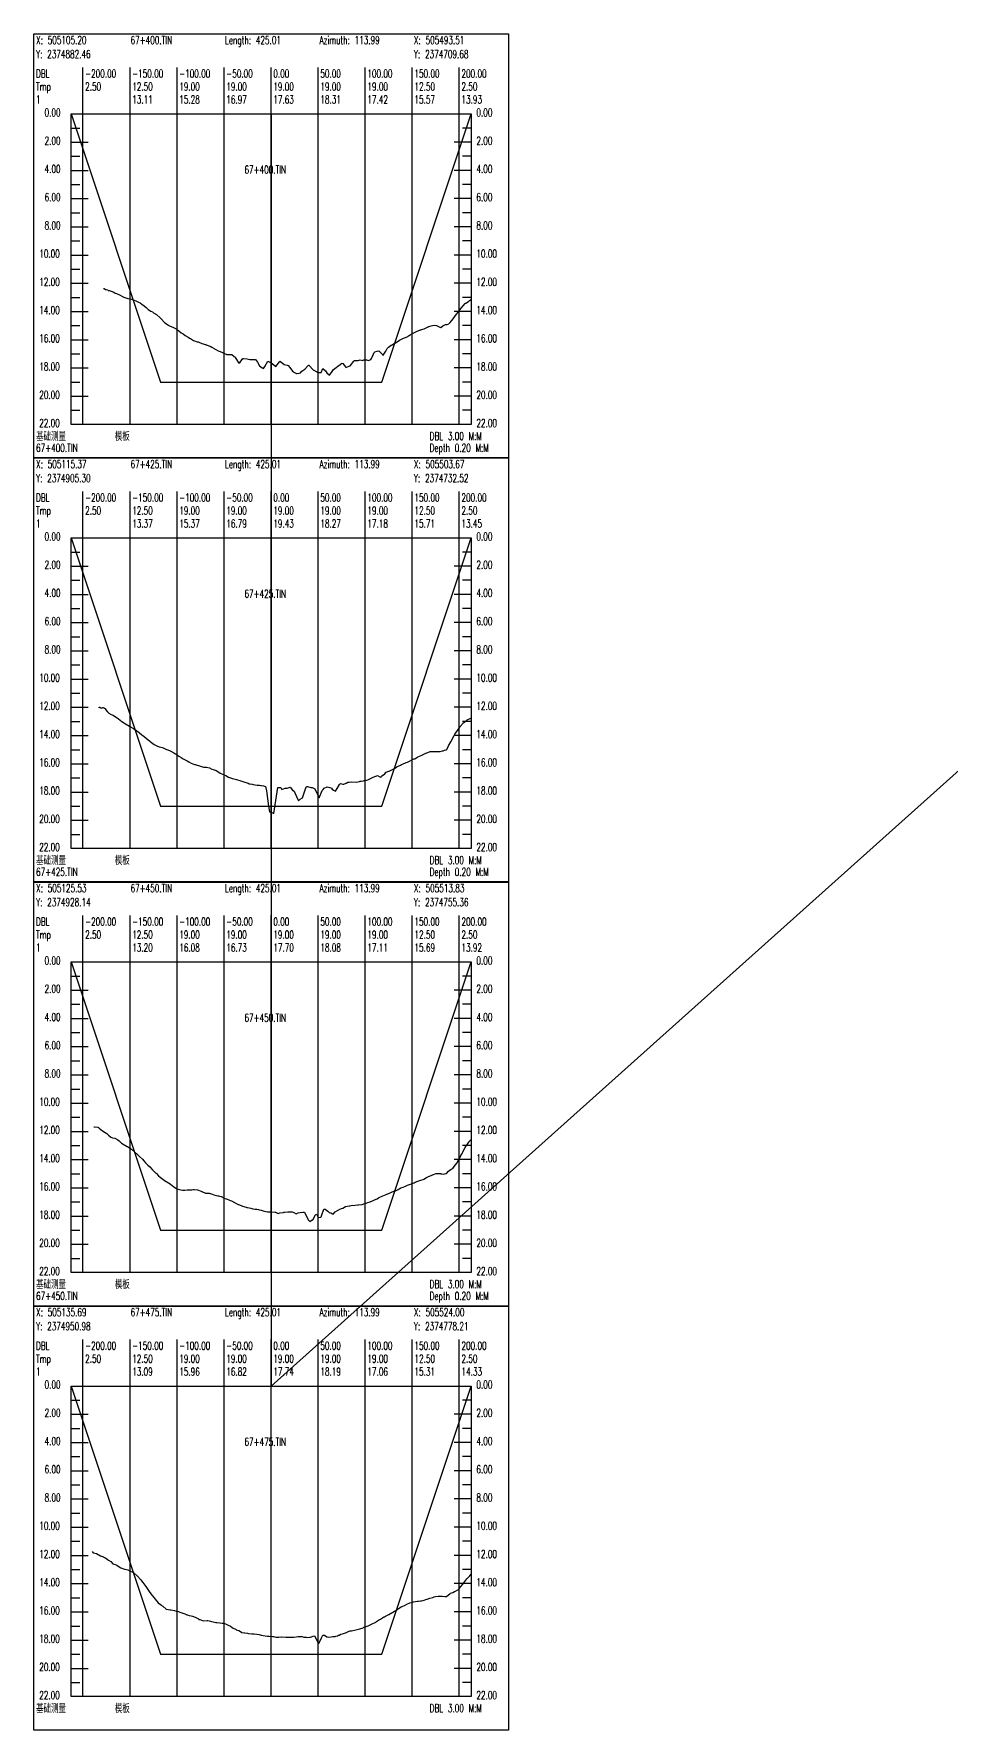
# Model space of a CAD drawing. Extents: x 1 to 1301, y -601 to 0.
# Drawn here: x 1 to 326, y -601 to 0 of the extents above; entities that cross this region are included whole.
import ezdxf

# ---------------------------------------------------------------- set-up
doc = ezdxf.new("R2010")
doc.units = 0
doc.header["$MEASUREMENT"] = 0
doc.layers.add('LABELS', color=7, linetype='Continuous')
doc.layers.add('XSECTION', color=7, linetype='Continuous')
doc.styles.get("Standard").update_dxf_attribs({"font": 'txt.shx'})

msp = doc.modelspace()

# ---------------------------------------------------------------- linework, layer by layer
at = {"color": 3, "linetype": 'Continuous'}
msp.add_lwpolyline([(85.06, -28.32), (85.06, -178.51), (85.06, -328.69), (85.06, -478.88), (504.87, -103.13), (504.87, -253.31), (504.87, -403.5), (885.49, -152.38), (885.49, -302.56), (1215.88, -101.08), (1215.88, -249.56), (1215.88, -398.03)], dxfattribs=at)
at = {"layer": 'XSECTION', "color": 0, "linetype": 'Continuous'}
for points in [[(1, -0.01), (169.12, -0.01), (169.12, -150.19), (1, -150.19), (1, -0.01)], [(18.39, -138.32), (18.39, -11.87)], [(35.06, -138.32), (35.06, -11.87)], [(51.73, -138.32), (51.73, -11.87)], [(68.39, -138.32), (68.39, -11.87)], [(85.06, -138.32), (85.06, -11.87)], [(85.06, -138.32), (85.06, -11.87)], [(101.73, -138.32), (101.73, -11.87)], [(118.39, -138.32), (118.39, -11.87)], [(135.06, -138.32), (135.06, -11.87)], [(151.73, -138.32), (151.73, -11.87)], [(14.22, -28.32), (155.89, -28.32), (155.89, -138.32), (14.22, -138.32), (14.22, -28.32)], [(14.22, -28.32), (45.89, -123.33)], [(14.22, -28.32), (45.89, -123.33)], [(124.23, -123.33), (155.89, -28.32)], [(124.23, -123.33), (155.89, -28.32)], [(14.22, -33.33), (17.23, -33.33)], [(155.89, -33.33), (152.89, -33.33)], [(14.22, -38.33), (20.23, -38.33)], [(14.22, -38.33), (17.23, -38.33)], [(155.89, -38.33), (149.89, -38.33)], [(155.89, -38.33), (152.89, -38.33)], [(14.22, -43.33), (17.23, -43.33)], [(155.89, -43.33), (152.89, -43.33)], [(14.22, -48.33), (20.23, -48.33)], [(14.22, -48.33), (17.23, -48.33)], [(14.22, -53.33), (17.23, -53.33)], [(155.89, -48.33), (149.89, -48.33)], [(155.89, -48.33), (152.89, -48.33)], [(155.89, -53.33), (152.89, -53.33)], [(14.22, -58.33), (20.23, -58.33)], [(14.22, -58.33), (17.23, -58.33)], [(155.89, -58.33), (149.89, -58.33)], [(155.89, -58.33), (152.89, -58.33)], [(14.22, -63.33), (17.23, -63.33)], [(155.89, -63.33), (152.89, -63.33)], [(14.22, -68.33), (20.23, -68.33)], [(14.22, -68.33), (17.23, -68.33)], [(155.89, -68.33), (149.89, -68.33)], [(155.89, -68.33), (152.89, -68.33)], [(14.22, -73.33), (17.23, -73.33)], [(155.89, -73.33), (152.89, -73.33)], [(14.22, -78.33), (20.23, -78.33)], [(14.22, -78.33), (17.23, -78.33)], [(14.22, -83.33), (17.23, -83.33)], [(155.89, -78.33), (149.89, -78.33)], [(155.89, -78.33), (152.89, -78.33)], [(155.89, -83.33), (152.89, -83.33)], [(14.22, -88.33), (20.23, -88.33)], [(14.22, -88.33), (17.23, -88.33)], [(155.89, -88.33), (149.89, -88.33)], [(155.89, -88.33), (152.89, -88.33)], [(14.22, -93.33), (17.23, -93.33)], [(155.89, -93.33), (152.89, -93.33)], [(14.22, -98.33), (20.23, -98.33)], [(14.22, -98.33), (17.23, -98.33)], [(155.89, -98.33), (149.89, -98.33)], [(155.89, -98.33), (152.89, -98.33)], [(14.22, -103.33), (17.23, -103.33)], [(155.89, -103.33), (152.89, -103.33)], [(14.22, -108.33), (20.23, -108.33)], [(14.22, -108.33), (17.23, -108.33)], [(14.22, -113.33), (17.23, -113.33)], [(155.89, -108.33), (149.89, -108.33)], [(155.89, -108.33), (152.89, -108.33)], [(155.89, -113.33), (152.89, -113.33)], [(14.22, -118.33), (20.23, -118.33)], [(14.22, -118.33), (17.23, -118.33)], [(155.89, -118.33), (149.89, -118.33)], [(155.89, -118.33), (152.89, -118.33)], [(14.22, -123.33), (17.23, -123.33)], [(45.89, -123.33), (85.06, -123.33)], [(45.89, -123.33), (45.89, -123.33)], [(45.89, -123.33), (85.06, -123.33)], [(85.06, -123.33), (124.23, -123.33)], [(85.06, -123.33), (124.23, -123.33)], [(124.23, -123.33), (124.23, -123.33)], [(155.89, -123.33), (152.89, -123.33)], [(14.22, -128.32), (20.23, -128.32)], [(14.22, -128.32), (17.23, -128.32)], [(155.89, -128.32), (149.89, -128.32)], [(155.89, -128.32), (152.89, -128.32)], [(14.22, -133.32), (17.23, -133.32)], [(155.89, -133.32), (152.89, -133.32)], [(1, -150.19), (169.12, -150.19), (169.12, -300.37), (1, -300.37), (1, -150.19)], [(18.39, -288.51), (18.39, -162.06)], [(35.06, -288.51), (35.06, -162.06)], [(51.73, -288.51), (51.73, -162.06)], [(68.39, -288.51), (68.39, -162.06)], [(85.06, -288.51), (85.06, -162.06)], [(85.06, -288.51), (85.06, -162.06)], [(101.73, -288.51), (101.73, -162.06)], [(118.39, -288.51), (118.39, -162.06)], [(135.06, -288.51), (135.06, -162.06)], [(151.73, -288.51), (151.73, -162.06)], [(14.22, -178.51), (155.89, -178.51), (155.89, -288.51), (14.22, -288.51), (14.22, -178.51)], [(14.22, -178.51), (45.89, -273.51)], [(14.22, -178.51), (45.89, -273.51)], [(124.23, -273.51), (155.89, -178.51)], [(124.23, -273.51), (155.89, -178.51)], [(14.22, -183.51), (17.23, -183.51)], [(155.89, -183.51), (152.89, -183.51)], [(14.22, -188.51), (20.23, -188.51)], [(14.22, -188.51), (17.23, -188.51)], [(155.89, -188.51), (149.89, -188.51)], [(155.89, -188.51), (152.89, -188.51)], [(14.22, -193.51), (17.23, -193.51)], [(155.89, -193.51), (152.89, -193.51)], [(14.22, -198.51), (20.23, -198.51)], [(14.22, -198.51), (17.23, -198.51)], [(14.22, -203.51), (17.23, -203.51)], [(155.89, -198.51), (149.89, -198.51)], [(155.89, -198.51), (152.89, -198.51)], [(155.89, -203.51), (152.89, -203.51)], [(14.22, -208.51), (20.23, -208.51)], [(14.22, -208.51), (17.23, -208.51)], [(155.89, -208.51), (149.89, -208.51)], [(155.89, -208.51), (152.89, -208.51)], [(14.22, -213.51), (17.23, -213.51)], [(155.89, -213.51), (152.89, -213.51)], [(14.22, -218.51), (20.23, -218.51)], [(14.22, -218.51), (17.23, -218.51)], [(155.89, -218.51), (149.89, -218.51)], [(155.89, -218.51), (152.89, -218.51)], [(14.22, -223.51), (17.23, -223.51)], [(155.89, -223.51), (152.89, -223.51)], [(14.22, -228.51), (20.23, -228.51)], [(14.22, -228.51), (17.23, -228.51)], [(14.22, -233.51), (17.23, -233.51)], [(155.89, -228.51), (149.89, -228.51)], [(155.89, -228.51), (152.89, -228.51)], [(155.89, -233.51), (152.89, -233.51)], [(14.22, -238.51), (20.23, -238.51)], [(14.22, -238.51), (17.23, -238.51)], [(155.89, -238.51), (149.89, -238.51)], [(155.89, -238.51), (152.89, -238.51)], [(14.22, -243.51), (17.23, -243.51)], [(155.89, -243.51), (152.89, -243.51)], [(14.22, -248.51), (20.23, -248.51)], [(14.22, -248.51), (17.23, -248.51)], [(155.89, -248.51), (149.89, -248.51)], [(155.89, -248.51), (152.89, -248.51)], [(14.22, -253.51), (17.23, -253.51)], [(155.89, -253.51), (152.89, -253.51)], [(14.22, -258.51), (20.23, -258.51)], [(14.22, -258.51), (17.23, -258.51)], [(14.22, -263.51), (17.23, -263.51)], [(155.89, -258.51), (149.89, -258.51)], [(155.89, -258.51), (152.89, -258.51)], [(155.89, -263.51), (152.89, -263.51)], [(14.22, -268.51), (20.23, -268.51)], [(14.22, -268.51), (17.23, -268.51)], [(155.89, -268.51), (149.89, -268.51)], [(155.89, -268.51), (152.89, -268.51)], [(14.22, -273.51), (17.23, -273.51)], [(45.89, -273.51), (85.06, -273.51)], [(45.89, -273.51), (45.89, -273.51)], [(45.89, -273.51), (85.06, -273.51)], [(85.06, -273.51), (124.23, -273.51)], [(85.06, -273.51), (124.23, -273.51)], [(124.23, -273.51), (124.23, -273.51)], [(155.89, -273.51), (152.89, -273.51)], [(14.22, -278.51), (20.23, -278.51)], [(14.22, -278.51), (17.23, -278.51)], [(155.89, -278.51), (149.89, -278.51)], [(155.89, -278.51), (152.89, -278.51)], [(14.22, -283.51), (17.23, -283.51)], [(155.89, -283.51), (152.89, -283.51)], [(1, -300.38), (169.12, -300.38), (169.12, -450.56), (1, -450.56), (1, -300.38)], [(18.39, -438.69), (18.39, -312.24)], [(35.06, -438.69), (35.06, -312.24)], [(51.73, -438.69), (51.73, -312.24)], [(68.39, -438.69), (68.39, -312.24)], [(85.06, -438.69), (85.06, -312.24)], [(85.06, -438.69), (85.06, -312.24)], [(101.73, -438.69), (101.73, -312.24)], [(118.39, -438.69), (118.39, -312.24)], [(135.06, -438.69), (135.06, -312.24)], [(151.73, -438.69), (151.73, -312.24)], [(14.22, -328.69), (155.89, -328.69), (155.89, -438.69), (14.22, -438.69), (14.22, -328.69)], [(14.22, -328.69), (45.89, -423.69)], [(14.22, -328.69), (45.89, -423.69)], [(124.23, -423.69), (155.89, -328.69)], [(124.23, -423.69), (155.89, -328.69)], [(14.22, -333.69), (17.23, -333.69)], [(155.89, -333.69), (152.89, -333.69)], [(14.22, -338.69), (20.23, -338.69)], [(14.22, -338.69), (17.23, -338.69)], [(155.89, -338.69), (149.89, -338.69)], [(155.89, -338.69), (152.89, -338.69)], [(14.22, -343.69), (17.23, -343.69)], [(155.89, -343.69), (152.89, -343.69)], [(14.22, -348.69), (20.23, -348.69)], [(14.22, -348.69), (17.23, -348.69)], [(14.22, -353.69), (17.23, -353.69)], [(155.89, -348.69), (149.89, -348.69)], [(155.89, -348.69), (152.89, -348.69)], [(155.89, -353.69), (152.89, -353.69)], [(14.22, -358.69), (20.23, -358.69)], [(14.22, -358.69), (17.23, -358.69)], [(155.89, -358.69), (149.89, -358.69)], [(155.89, -358.69), (152.89, -358.69)], [(14.22, -363.69), (17.23, -363.69)], [(155.89, -363.69), (152.89, -363.69)], [(14.22, -368.69), (20.23, -368.69)], [(14.22, -368.69), (17.23, -368.69)], [(155.89, -368.69), (149.89, -368.69)], [(155.89, -368.69), (152.89, -368.69)], [(14.22, -373.69), (17.23, -373.69)], [(155.89, -373.69), (152.89, -373.69)], [(14.22, -378.69), (20.23, -378.69)], [(14.22, -378.69), (17.23, -378.69)], [(14.22, -383.69), (17.23, -383.69)], [(155.89, -378.69), (149.89, -378.69)], [(155.89, -378.69), (152.89, -378.69)], [(155.89, -383.69), (152.89, -383.69)], [(14.22, -388.69), (20.23, -388.69)], [(14.22, -388.69), (17.23, -388.69)], [(155.89, -388.69), (149.89, -388.69)], [(155.89, -388.69), (152.89, -388.69)], [(14.22, -393.69), (17.23, -393.69)], [(155.89, -393.69), (152.89, -393.69)], [(14.22, -398.69), (20.23, -398.69)], [(14.22, -398.69), (17.23, -398.69)], [(155.89, -398.69), (149.89, -398.69)], [(155.89, -398.69), (152.89, -398.69)], [(14.22, -403.69), (17.23, -403.69)], [(155.89, -403.69), (152.89, -403.69)], [(14.22, -408.69), (20.23, -408.69)], [(14.22, -408.69), (17.23, -408.69)], [(14.22, -413.69), (17.23, -413.69)], [(155.89, -408.69), (149.89, -408.69)], [(155.89, -408.69), (152.89, -408.69)], [(155.89, -413.69), (152.89, -413.69)], [(14.22, -418.69), (20.23, -418.69)], [(14.22, -418.69), (17.23, -418.69)], [(155.89, -418.69), (149.89, -418.69)], [(155.89, -418.69), (152.89, -418.69)], [(14.22, -423.69), (17.23, -423.69)], [(45.89, -423.69), (85.06, -423.69)], [(45.89, -423.69), (45.89, -423.69)], [(45.89, -423.69), (85.06, -423.69)], [(85.06, -423.69), (124.23, -423.69)], [(85.06, -423.69), (124.23, -423.69)], [(124.23, -423.69), (124.23, -423.69)], [(155.89, -423.69), (152.89, -423.69)], [(14.22, -428.69), (20.23, -428.69)], [(14.22, -428.69), (17.23, -428.69)], [(155.89, -428.69), (149.89, -428.69)], [(155.89, -428.69), (152.89, -428.69)], [(14.22, -433.69), (17.23, -433.69)], [(155.89, -433.69), (152.89, -433.69)], [(1, -450.56), (169.12, -450.56), (169.12, -600.74), (1, -600.74), (1, -450.56)], [(18.39, -588.88), (18.39, -462.42)], [(35.06, -588.88), (35.06, -462.42)], [(51.73, -588.88), (51.73, -462.42)], [(68.39, -588.88), (68.39, -462.42)], [(85.06, -588.88), (85.06, -462.42)], [(85.06, -588.88), (85.06, -462.42)], [(101.73, -588.88), (101.73, -462.42)], [(118.39, -588.88), (118.39, -462.42)], [(135.06, -588.88), (135.06, -462.42)], [(151.73, -588.88), (151.73, -462.42)], [(14.22, -478.88), (155.89, -478.88), (155.89, -588.88), (14.22, -588.88), (14.22, -478.88)], [(14.22, -478.88), (45.89, -573.88)], [(14.22, -478.88), (45.89, -573.88)], [(124.23, -573.88), (155.89, -478.88)], [(124.23, -573.88), (155.89, -478.88)], [(14.22, -483.88), (17.23, -483.88)], [(155.89, -483.88), (152.89, -483.88)], [(14.22, -488.88), (20.23, -488.88)], [(14.22, -488.88), (17.23, -488.88)], [(155.89, -488.88), (149.89, -488.88)], [(155.89, -488.88), (152.89, -488.88)], [(14.22, -493.88), (17.23, -493.88)], [(155.89, -493.88), (152.89, -493.88)], [(14.22, -498.88), (20.23, -498.88)], [(14.22, -498.88), (17.23, -498.88)], [(14.22, -503.88), (17.23, -503.88)], [(155.89, -498.88), (149.89, -498.88)], [(155.89, -498.88), (152.89, -498.88)], [(155.89, -503.88), (152.89, -503.88)], [(14.22, -508.88), (20.23, -508.88)], [(14.22, -508.88), (17.23, -508.88)], [(155.89, -508.88), (149.89, -508.88)], [(155.89, -508.88), (152.89, -508.88)], [(14.22, -513.88), (17.23, -513.88)], [(155.89, -513.88), (152.89, -513.88)], [(14.22, -518.88), (20.23, -518.88)], [(14.22, -518.88), (17.23, -518.88)], [(155.89, -518.88), (149.89, -518.88)], [(155.89, -518.88), (152.89, -518.88)], [(14.22, -523.88), (17.23, -523.88)], [(155.89, -523.88), (152.89, -523.88)], [(14.22, -528.88), (20.23, -528.88)], [(14.22, -528.88), (17.23, -528.88)], [(14.22, -533.88), (17.23, -533.88)], [(155.89, -528.88), (149.89, -528.88)], [(155.89, -528.88), (152.89, -528.88)], [(155.89, -533.88), (152.89, -533.88)], [(14.22, -538.88), (20.23, -538.88)], [(14.22, -538.88), (17.23, -538.88)], [(155.89, -538.88), (149.89, -538.88)], [(155.89, -538.88), (152.89, -538.88)], [(14.22, -543.88), (17.23, -543.88)], [(155.89, -543.88), (152.89, -543.88)], [(14.22, -548.88), (20.23, -548.88)], [(14.22, -548.88), (17.23, -548.88)], [(155.89, -548.88), (149.89, -548.88)], [(155.89, -548.88), (152.89, -548.88)], [(14.22, -553.88), (17.23, -553.88)], [(155.89, -553.88), (152.89, -553.88)], [(14.22, -558.88), (20.23, -558.88)], [(14.22, -558.88), (17.23, -558.88)], [(14.22, -563.88), (17.23, -563.88)], [(155.89, -558.88), (149.89, -558.88)], [(155.89, -558.88), (152.89, -558.88)], [(155.89, -563.88), (152.89, -563.88)], [(14.22, -568.88), (20.23, -568.88)], [(14.22, -568.88), (17.23, -568.88)], [(155.89, -568.88), (149.89, -568.88)], [(155.89, -568.88), (152.89, -568.88)], [(14.22, -573.88), (17.23, -573.88)], [(45.89, -573.88), (85.06, -573.88)], [(45.89, -573.88), (45.89, -573.88)], [(45.89, -573.88), (85.06, -573.88)], [(85.06, -573.88), (124.23, -573.88)], [(85.06, -573.88), (124.23, -573.88)], [(124.23, -573.88), (124.23, -573.88)], [(155.89, -573.88), (152.89, -573.88)], [(14.22, -578.88), (20.23, -578.88)], [(14.22, -578.88), (17.23, -578.88)], [(155.89, -578.88), (149.89, -578.88)], [(155.89, -578.88), (152.89, -578.88)], [(14.22, -583.88), (17.23, -583.88)], [(155.89, -583.88), (152.89, -583.88)]]:
    msp.add_lwpolyline(points, dxfattribs=at)
at = {"layer": 'XSECTION', "color": 5, "linetype": 'Continuous'}
for points in [[(25.66, -90.22), (25.75, -90.12), (25.85, -90.12), (26.37, -90.52), (26.43, -90.57), (26.51, -90.57), (26.59, -90.52), (27.14, -90.63), (27.16, -90.63), (27.2, -90.63), (27.36, -90.83), (27.67, -90.83), (28.38, -91.08), (29.36, -91.53), (29.84, -91.77), (30.22, -91.93), (31.3, -92.47), (32.64, -93.18), (32.76, -93.22), (32.85, -93.27), (34.22, -93.72), (35.48, -93.92), (35.68, -93.98), (35.92, -94.07), (37.14, -94.52), (38.11, -95.03), (38.59, -95.23), (39.2, -95.68), (40.05, -96.33), (40.74, -96.93), (41.51, -97.58), (42.48, -98.18), (42.97, -98.47), (43.37, -98.78), (44.43, -99.38), (45.76, -100.57), (45.89, -100.72), (46, -100.83), (47.35, -102.38), (48.63, -103.18), (48.81, -103.33), (49.04, -103.43), (49.89, -103.78), (50.27, -103.87), (50.9, -104.23), (51.73, -104.72), (52.32, -105.12), (53.19, -105.83), (53.89, -106.28), (54.65, -106.77), (55.6, -107.38), (56.11, -107.73), (56.52, -107.93), (57.57, -108.57), (58.88, -109.02), (59.03, -109.07), (59.14, -109.12), (60.49, -109.68), (61.77, -110.03), (61.94, -110.08), (62.16, -110.18), (63.02, -110.48), (63.4, -110.58), (64.03, -110.98), (64.86, -111.43), (65.04, -111.52), (65.44, -111.73), (66.32, -112.23), (67.03, -112.53), (67.78, -112.87), (68.72, -113.33), (69.08, -113.48), (69.24, -113.53), (69.66, -113.53), (70.7, -113.57), (71.1, -113.57), (72, -114.23), (72.16, -114.37), (72.29, -114.58), (73.62, -116.57), (74.13, -116.28), (75.08, -114.92), (75.14, -114.92), (75.28, -114.92), (76.54, -115.08), (77.55, -115.27), (78, -115.37), (78.56, -115.37), (79.46, -115.37), (80.19, -116.22), (80.92, -117.53), (81.84, -118.27), (82.38, -118.53), (82.81, -117.77), (83.84, -115.93), (85.12, -116.52), (85.29, -116.73), (85.44, -116.73), (86.75, -117.77), (88.07, -116.12), (88.21, -115.93), (88.4, -116.07), (89.67, -117.13), (90.7, -117.28), (91.13, -117.42), (91.68, -118.17), (92.59, -119.42), (93.32, -119.87), (94.05, -120.32), (94.33, -120.27), (94.96, -120.13), (95.51, -120.03), (95.95, -119.47), (96.97, -118.78), (98.24, -117.37), (98.43, -117.28), (98.58, -117.42), (99.89, -118.93), (101.21, -119.73), (101.35, -119.73), (101.52, -119.87), (102.81, -119.92), (103.42, -118.48), (104.27, -119.37), (104.8, -120.08), (105.73, -120.83), (106.47, -119.92), (107.18, -118.88), (108.08, -118.17), (108.64, -117.63), (109.48, -117.08), (110.1, -116.57), (110.49, -116.78), (111.36, -117.87), (111.56, -118.12), (111.73, -118.03), (113.02, -117.58), (114.36, -115.88), (114.48, -115.67), (114.63, -115.67), (115.94, -115.62), (116.55, -115.48), (117.4, -115.62), (117.91, -115.48), (118.86, -115.43), (119.58, -115.72), (120.32, -115.32), (120.59, -114.92), (121.19, -113.67), (121.6, -112.87), (121.78, -112.58), (122.61, -112.42), (123.24, -112.28), (124.47, -113.57), (124.63, -113.83), (124.7, -113.78), (125.64, -112.32), (126.16, -111.43), (126.65, -110.93), (127.62, -110.27), (127.66, -110.27), (127.75, -110.22), (128.67, -109.68), (129.08, -109.42), (129.68, -109.07), (130.53, -108.53), (131.03, -108.22), (131.7, -107.93), (131.99, -107.78), (132.71, -107.47), (133.45, -107.13), (133.72, -106.93), (134.31, -106.57), (134.73, -106.37), (134.91, -106.28), (135.39, -106.02), (136.37, -105.57), (137.59, -104.97), (137.83, -104.88), (138.02, -104.77), (139.29, -104.43), (140.65, -103.78), (140.75, -103.72), (140.79, -103.72), (140.87, -103.67), (141.8, -103.38), (142.21, -103.27), (142.81, -103.18), (143.67, -103.27), (144.15, -103.52), (144.83, -103.83), (145.13, -104.03), (145.91, -103.43), (146.59, -103.02), (146.85, -102.98), (147.43, -102.93), (148.05, -102.67), (148.54, -102.18), (149.51, -100.93), (150.71, -99.32), (150.89, -99.07), (150.97, -98.98), (151.9, -97.78), (152.43, -97.13), (153.8, -95.48), (153.88, -95.37), (153.99, -95.32), (154.93, -94.77), (155.34, -94.43), (155.89, -94.03)], [(23.97, -238.71), (24.17, -238.51), (24.39, -238.46), (24.61, -238.66), (24.81, -238.76), (25.04, -238.66), (25.31, -238.61), (25.45, -238.66), (25.7, -238.61), (26.02, -238.76), (26.05, -238.81), (26.13, -238.91), (26.93, -239.96), (27.59, -240.61), (28.41, -241.11), (29.05, -241.26), (29.56, -241.61), (30.51, -242.21), (30.87, -242.46), (31.69, -243.16), (31.97, -243.36), (32.19, -243.51), (33.43, -244.31), (34.82, -245.21), (34.88, -245.26), (34.97, -245.31), (36.34, -246.01), (37.45, -246.86), (37.8, -247.11), (38.25, -247.46), (39.26, -248.21), (40.08, -248.86), (40.72, -249.41), (41.53, -250.06), (41.98, -250.41), (42.18, -250.56), (42.71, -250.96), (43.64, -251.66), (44.81, -252.26), (45.1, -252.36), (45.33, -252.46), (46.56, -252.76), (47.96, -253.41), (48.02, -253.41), (48.09, -253.46), (49.05, -253.81), (49.48, -254.06), (50.59, -254.66), (50.94, -254.91), (51.37, -255.11), (52.4, -255.76), (53.22, -256.31), (53.86, -256.76), (54.65, -257.16), (55.32, -257.51), (55.85, -257.81), (56.77, -258.26), (57.93, -258.71), (58.23, -258.81), (58.48, -258.86), (59.69, -259.21), (61.11, -259.66), (61.15, -259.66), (61.17, -259.66), (61.21, -259.66), (62.18, -259.76), (62.61, -259.81), (63.19, -259.96), (64.07, -260.36), (64.49, -260.51), (65.21, -260.76), (65.53, -260.91), (66.22, -261.21), (66.99, -261.81), (67.23, -261.96), (67.77, -262.16), (68.45, -262.46), (69, -262.71), (69.91, -263.21), (70.26, -263.36), (71.04, -263.56), (71.27, -263.66), (71.37, -263.66), (72.28, -263.91), (72.83, -264.11), (74.26, -264.56), (74.29, -264.56), (74.3, -264.56), (74.32, -264.56), (75.75, -265.01), (76.89, -265.41), (77.21, -265.56), (77.33, -265.56), (77.6, -265.61), (78.34, -265.76), (78.67, -265.86), (79.35, -265.96), (80.12, -266.06), (80.88, -266.11), (81.37, -266.16), (81.58, -266.16), (82.38, -266.36), (83.04, -266.61), (83.39, -268.06), (84.16, -273.51), (84.5, -275.51), (84.77, -275.56), (85.96, -276.06), (87.4, -266.96), (87.42, -266.86), (87.44, -266.86), (88.44, -266.91), (88.88, -267.56), (90.03, -267.16), (90.34, -267.16), (90.46, -267.16), (90.72, -267.11), (91.8, -266.81), (92.66, -267.86), (93.26, -268.26), (93.49, -268.81), (94, -270.11), (94.72, -271.61), (95.29, -271.01), (96.18, -270.61), (97.28, -267.41), (97.64, -266.51), (97.92, -266.61), (99.1, -266.91), (99.55, -266.96), (100.56, -267.36), (100.56, -267.36), (102.02, -270.51), (103.18, -267.96), (103.47, -267.61), (103.84, -267.16), (104.93, -266.71), (105.81, -266.96), (106.39, -267.16), (106.62, -267.46), (107.12, -267.81), (107.85, -268.26), (108.44, -267.26), (109.31, -265.86), (109.65, -265.51), (110.4, -265.71), (110.66, -265.76), (110.77, -265.76), (111.67, -265.41), (112.23, -265.06), (112.68, -265.01), (113.68, -264.91), (113.69, -264.91), (113.7, -264.91), (115.15, -264.96), (116.33, -264.76), (116.61, -264.71), (116.72, -264.71), (116.96, -264.66), (117.73, -264.56), (118.07, -264.46), (118.96, -264.26), (119.53, -264.11), (120.24, -263.76), (120.99, -263.31), (121.77, -262.96), (122.45, -262.76), (122.78, -262.66), (123.52, -263.11), (123.79, -263.26), (123.91, -263.31), (124.21, -262.91), (125.37, -262.01), (125.81, -261.51), (126.8, -261.11), (126.82, -261.11), (126.82, -261.11), (126.84, -261.11), (128.28, -260.36), (129.47, -259.66), (129.74, -259.51), (129.85, -259.46), (130.08, -259.31), (130.86, -258.96), (131.2, -258.81), (131.87, -258.56), (132.66, -258.21), (132.88, -258.11), (133.36, -257.91), (134.12, -257.56), (134.9, -257.11), (135.58, -256.81), (135.91, -256.71), (136.64, -256.26), (136.92, -256.16), (137.04, -256.06), (137.36, -255.91), (138.5, -255.41), (139.92, -254.76), (139.96, -254.76), (139.99, -254.76), (141.42, -254.16), (141.97, -254.11), (142.88, -254.16), (142.98, -254.16), (143.2, -254.16), (143.99, -254.11), (144.34, -254.16), (145, -254.11), (145.8, -253.96), (146.01, -253.91), (146.48, -253.71), (147.02, -253.51), (147.26, -253.41), (147.88, -252.11), (148.72, -250.71), (149.76, -248.71), (150.17, -247.96), (150.51, -247.51), (151.63, -245.86), (152.07, -245.31), (153.04, -244.11), (153.08, -244.06), (153.09, -244.06), (154.09, -243.36), (154.55, -242.96), (155.77, -242.31), (155.89, -242.21)], [(22.28, -387.14), (22.42, -387.05), (23.64, -387.25), (23.88, -387.3), (24.18, -387.55), (25.34, -388.55), (26.27, -389.09), (26.8, -389.49), (27.46, -390.09), (28.26, -390.74), (28.9, -390.94), (29.72, -391.09), (30.74, -391.74), (31.18, -392.1), (32.05, -392.84), (32.64, -393.24), (34.02, -394), (34.1, -394.04), (34.16, -394.09), (35.56, -395.05), (36.79, -396.09), (37.02, -396.25), (37.3, -396.5), (38.47, -397.55), (39.42, -398.55), (39.93, -399.09), (40.58, -399.8), (41.39, -400.65), (42.05, -401.3), (42.85, -402.19), (43.86, -403.1), (44.17, -403.44), (44.31, -403.55), (45.18, -404.4), (45.77, -404.89), (46.19, -405.29), (47.14, -406), (47.23, -406.05), (47.31, -406.09), (48.69, -406.94), (49.22, -407.3), (50.15, -408.04), (50.23, -408.1), (50.42, -408.24), (51.61, -409.04), (52.57, -409.3), (53.07, -409.44), (53.7, -409.49), (54.53, -409.49), (55.28, -409.44), (55.99, -409.39), (56.97, -409.39), (57.45, -409.34), (57.82, -409.34), (58.91, -409.39), (60.25, -409.89), (60.33, -409.94), (60.37, -409.94), (60.45, -410), (61.82, -410.55), (63.08, -410.64), (63.28, -410.69), (63.53, -410.74), (64.74, -411.14), (65.71, -411.4), (66.2, -411.49), (66.39, -411.54), (66.81, -411.7), (67.4, -411.8), (67.66, -411.89), (68.41, -412.34), (69.12, -412.6), (69.42, -412.69), (70.09, -412.95), (70.58, -413.19), (70.97, -413.35), (72.04, -413.9), (73.37, -414.55), (73.5, -414.6), (74.47, -415), (74.96, -415.15), (76.23, -415.59), (76.42, -415.64), (76.65, -415.69), (77.88, -415.95), (78.51, -416.09), (79.34, -416.19), (79.52, -416.19), (79.93, -416.3), (80.53, -416.35), (80.8, -416.44), (81.49, -416.59), (82.26, -416.8), (83.21, -417.1), (83.71, -417.2), (84.57, -417.15), (85.17, -417.2), (86.49, -417.29), (86.63, -417.29), (87.6, -417.74), (88.09, -417.6), (89.38, -417.39), (89.55, -417.34), (89.77, -417.34), (91.01, -417.2), (92.01, -417.2), (92.47, -417.2), (93.05, -417.44), (93.93, -417.95), (94.63, -417.6), (95.39, -417.39), (96.33, -417.34), (96.85, -417.34), (97.26, -418.14), (98.31, -420.1), (98.71, -420.59), (99.61, -420.05), (99.72, -420), (99.77, -420.05), (100.73, -418.3), (101.23, -418.05), (101.74, -419.15), (102.69, -419.09), (102.75, -418.94), (102.89, -418.59), (103.76, -416.25), (104.15, -416.19), (105.15, -416.94), (105.61, -417.39), (106.17, -417.55), (106.79, -417.9), (107.06, -418), (107.78, -417.24), (108.52, -416.7), (109.45, -416.25), (109.98, -415.99), (110.41, -415.85), (111.44, -415.34), (112.73, -415.1), (112.9, -415.05), (113.86, -414.89), (114.36, -414.94), (114.87, -414.89), (115.82, -414.7), (116.01, -414.7), (117.28, -414.55), (118.3, -414.25), (118.74, -414.15), (119.29, -413.94), (120.2, -413.64), (120.93, -413.3), (121.66, -413), (122.57, -412.55), (123.12, -412.24), (123.56, -412.05), (124.58, -411.49), (125.85, -411.04), (126.04, -410.99), (126.19, -410.95), (127.5, -410.4), (128.82, -409.79), (128.96, -409.74), (129.13, -409.7), (130.02, -409.25), (130.41, -409.09), (131.03, -408.75), (131.87, -408.44), (132.41, -408.24), (133.33, -407.79), (134.06, -407.55), (134.79, -407.3), (135.07, -407.14), (135.69, -406.94), (136.08, -406.74), (136.25, -406.74), (136.7, -406.5), (137.71, -406.09), (138.1, -405.94), (138.97, -405.69), (139.11, -405.65), (139.17, -405.65), (140.12, -405.09), (140.63, -404.8), (141.96, -404.2), (142.09, -404.15), (142.25, -404.09), (143.55, -403.64), (144.59, -403.64), (145.01, -403.64), (145.17, -403.69), (145.53, -403.69), (146.18, -403.8), (146.47, -403.75), (147.19, -403.64), (147.93, -402.79), (148.81, -402.14), (149.39, -401.79), (149.85, -401.14), (150.85, -399.94), (152.09, -397.64), (152.31, -397.19), (152.48, -396.9), (153.76, -394.4), (155.11, -392.55), (155.22, -392.39), (155.27, -392.34), (155.37, -392.19), (155.89, -391.54)], [(21.7, -537.48), (21.84, -537.88), (21.92, -537.88), (22.12, -537.93), (23.09, -538.18), (23.23, -538.23), (24.55, -539.03), (25.61, -539.43), (26.01, -539.63), (26.51, -539.83), (27.47, -540.53), (28.24, -541.08), (28.93, -541.88), (29.79, -542.13), (30.39, -542.38), (31.21, -542.88), (31.85, -543.28), (33.07, -543.73), (33.31, -543.78), (34.24, -543.98), (34.77, -544.18), (35.25, -544.43), (36.23, -544.98), (36.35, -545.08), (37.69, -546.23), (38.76, -547.43), (39.15, -547.88), (39.63, -548.53), (40.6, -549.88), (41.39, -550.98), (42.06, -551.98), (42.91, -553.03), (43.52, -553.78), (44.02, -554.38), (44.98, -555.63), (46.19, -556.53), (46.44, -556.73), (46.65, -556.83), (47.9, -557.88), (49.28, -558.13), (49.36, -558.13), (49.47, -558.13), (50.82, -558.38), (51.41, -558.63), (52.28, -558.78), (52.75, -558.98), (53.43, -559.23), (53.74, -559.28), (54.44, -559.53), (55.2, -559.88), (55.45, -559.98), (56.03, -560.13), (56.66, -560.33), (57.16, -560.43), (58.12, -560.73), (59.31, -561.38), (59.49, -561.53), (59.58, -561.58), (59.79, -561.63), (61.04, -562.03), (62.42, -561.93), (62.5, -561.93), (62.52, -561.93), (62.59, -561.98), (63.53, -562.18), (63.95, -562.28), (64.54, -562.43), (65.41, -562.63), (65.87, -562.68), (66.87, -562.73), (67.68, -562.88), (68.33, -562.93), (69.15, -563.28), (69.79, -563.58), (70.6, -563.93), (71.25, -564.38), (71.61, -564.68), (72.43, -565.03), (72.62, -565.13), (72.71, -565.18), (73.63, -565.53), (74.17, -565.88), (74.64, -566.13), (75.63, -566.33), (75.65, -566.33), (75.71, -566.33), (76.66, -566.43), (77.09, -566.53), (78.2, -566.63), (78.55, -566.63), (78.99, -566.68), (80.01, -566.78), (80.83, -566.93), (81.47, -567.08), (82.27, -567.23), (82.93, -567.33), (83.73, -567.43), (84.39, -567.53), (85.55, -567.58), (85.75, -567.58), (85.84, -567.58), (86.76, -567.78), (87.3, -567.78), (87.77, -567.78), (88.76, -567.73), (88.78, -567.73), (88.83, -567.73), (90.22, -567.78), (91.34, -567.83), (91.68, -567.83), (92.11, -567.83), (92.82, -567.83), (93.14, -567.78), (93.97, -567.68), (94.6, -567.58), (95.39, -567.63), (95.85, -567.63), (96.06, -567.63), (96.6, -567.78), (97.52, -567.88), (97.87, -567.93), (98.67, -567.83), (98.98, -567.83), (99.89, -567.43), (100.44, -567.38), (101.86, -570.08), (101.9, -570.18), (101.95, -570.08), (102.92, -568.03), (103.36, -567.18), (103.93, -567.08), (104.82, -567.73), (105.23, -567.78), (106.28, -567.68), (106.96, -567.58), (107.73, -567.58), (107.97, -567.53), (108.51, -567.33), (108.98, -567.18), (109.19, -567.08), (109.75, -566.83), (110.65, -566.48), (111.79, -566.13), (112.01, -566.03), (112.11, -565.98), (113.02, -565.63), (113.57, -565.58), (114.03, -565.48), (115.03, -565.28), (115.07, -565.28), (116.49, -564.93), (117.63, -564.48), (117.95, -564.33), (118.35, -564.18), (119.08, -563.93), (119.41, -563.78), (120.09, -563.48), (120.87, -563.13), (121.1, -562.98), (121.63, -562.73), (122.11, -562.48), (122.33, -562.33), (123.12, -561.78), (123.79, -561.43), (124.91, -560.78), (125.14, -560.63), (125.25, -560.58), (125.52, -560.43), (126.71, -559.78), (128.15, -558.93), (128.17, -558.93), (128.19, -558.93), (129.63, -558.13), (130.19, -557.73), (131.08, -557.13), (131.47, -556.93), (132.54, -556.53), (133.41, -556.08), (134, -555.83), (134.23, -555.73), (134.75, -555.53), (135.24, -555.38), (135.46, -555.28), (136.25, -555.23), (136.92, -555.13), (137.26, -555.13), (138.03, -554.98), (138.38, -554.93), (139.28, -554.73), (139.84, -554.53), (140.29, -554.43), (141.3, -554.08), (141.31, -554.08), (142.31, -553.73), (142.76, -553.58), (143.32, -553.38), (144.22, -553.28), (144.33, -553.28), (144.59, -553.28), (145.34, -553.28), (145.68, -553.33), (146.55, -553.38), (147.14, -553.43), (147.87, -552.88), (148.37, -552.48), (148.6, -552.28), (149.38, -552.03), (150.06, -551.68), (150.39, -551.53), (151.15, -551.08), (151.4, -550.93), (151.52, -550.78), (151.81, -550.43), (152.97, -549.03), (154.43, -547.23), (154.43, -547.23), (155.44, -546.08), (155.89, -545.53)]]:
    msp.add_lwpolyline(points, dxfattribs=at)

# ---------------------------------------------------------------- texts
at = {"layer": 'LABELS', "color": 0, "width": 0.666667}
for s, height, p in [('Y: 2374882.46', 2.8334, (1.77, -8.58)), ('X: 505105.20', 2.8334, (1.77, -3.61)), ('67+400.TIN', 2.833, (35.24, -3.61)), ('Length: 425.01', 2.8334, (68.71, -3.61)), ('Azimuth: 113.99', 2.8334, (102.18, -3.61)), ('Y: 2374709.68', 2.8334, (135.65, -8.58)), ('X: 505493.51', 2.8334, (135.65, -3.61)), ('Tmp', 2.833, (1.77, -20.06)), ('DBL', 2.833, (1.77, -15.47)), ('2.50', 2.833, (19.16, -20.06)), ('-200.00', 2.833, (19.16, -15.47)), ('-150.00', 2.833, (35.83, -15.47)), ('12.50', 2.833, (35.83, -20.06)), ('-100.00', 2.833, (52.49, -15.47)), ('19.00', 2.833, (52.49, -20.06)), ('-50.00', 2.833, (69.16, -15.47)), ('19.00', 2.833, (69.16, -20.06)), ('0.00', 2.833, (85.83, -15.47)), ('0.00', 2.833, (85.83, -15.47)), ('19.00', 2.833, (85.83, -20.06)), ('19.00', 2.833, (85.83, -20.06)), ('50.00', 2.833, (102.49, -15.47)), ('19.00', 2.833, (102.49, -20.06)), ('100.00', 2.833, (119.16, -15.47)), ('19.00', 2.833, (119.16, -20.06)), ('150.00', 2.833, (135.83, -15.47)), ('12.50', 2.833, (135.83, -20.06)), ('200.00', 2.833, (152.49, -15.47)), ('2.50', 2.833, (152.49, -20.06)), ('0.00', 2.833, (4.78, -29.25)), ('0.00', 2.833, (157.78, -29.25)), ('2.00', 2.833, (4.78, -39.25)), ('2.00', 2.833, (157.78, -39.25)), ('4.00', 2.833, (4.78, -49.25)), ('67+400.TIN', 2.833, (75.61, -49.49)), ('4.00', 2.833, (157.78, -49.25)), ('6.00', 2.833, (4.78, -59.25)), ('6.00', 2.833, (157.78, -59.25)), ('8.00', 2.833, (4.78, -69.25)), ('8.00', 2.833, (157.78, -69.25)), ('10.00', 2.833, (2.89, -79.25)), ('10.00', 2.833, (157.78, -79.25)), ('12.00', 2.833, (2.89, -89.25)), ('12.00', 2.833, (157.78, -89.25)), ('14.00', 2.833, (2.89, -99.25)), ('14.00', 2.833, (157.78, -99.25)), ('16.00', 2.833, (2.89, -109.25)), ('16.00', 2.833, (157.78, -109.25)), ('18.00', 2.833, (2.89, -119.25)), ('18.00', 2.833, (157.78, -119.25)), ('20.00', 2.833, (2.89, -129.25)), ('20.00', 2.833, (157.78, -129.25)), ('22.00', 2.833, (2.89, -139.25)), ('22.00', 2.833, (157.78, -139.25)), ('模板', 2.833, (29.66, -143.84)), ('DBL 3.00 M:M', 2.8334, (141.22, -143.84)), ('Depth 0.20 M:M', 2.8334, (141.22, -148.04)), ('Y: 2374905.30', 2.8334, (1.77, -158.77)), ('X: 505115.37', 2.8334, (1.77, -153.79)), ('67+425.TIN', 2.833, (35.24, -153.79)), ('Length: 425.01', 2.8334, (68.71, -153.79)), ('Azimuth: 113.99', 2.8334, (102.18, -153.79)), ('Y: 2374732.52', 2.8334, (135.65, -158.77)), ('X: 505503.67', 2.8334, (135.65, -153.79)), ('Tmp', 2.833, (1.77, -170.25)), ('DBL', 2.833, (1.77, -165.65)), ('2.50', 2.833, (19.16, -170.25)), ('-200.00', 2.833, (19.16, -165.65)), ('-150.00', 2.833, (35.83, -165.65)), ('12.50', 2.833, (35.83, -170.25)), ('-100.00', 2.833, (52.49, -165.65)), ('19.00', 2.833, (52.49, -170.25)), ('-50.00', 2.833, (69.16, -165.65)), ('19.00', 2.833, (69.16, -170.25)), ('0.00', 2.833, (85.83, -165.65)), ('0.00', 2.833, (85.83, -165.65)), ('19.00', 2.833, (85.83, -170.25)), ('19.00', 2.833, (85.83, -170.25)), ('50.00', 2.833, (102.49, -165.65)), ('19.00', 2.833, (102.49, -170.25)), ('100.00', 2.833, (119.16, -165.65)), ('19.00', 2.833, (119.16, -170.25)), ('150.00', 2.833, (135.83, -165.65)), ('12.50', 2.833, (135.83, -170.25)), ('200.00', 2.833, (152.49, -165.65)), ('2.50', 2.833, (152.49, -170.25)), ('0.00', 2.833, (4.78, -179.43)), ('0.00', 2.833, (157.78, -179.43)), ('2.00', 2.833, (4.78, -189.43)), ('2.00', 2.833, (157.78, -189.43)), ('4.00', 2.833, (4.78, -199.43)), ('67+425.TIN', 2.833, (75.61, -199.68)), ('4.00', 2.833, (157.78, -199.43)), ('6.00', 2.833, (4.78, -209.43)), ('6.00', 2.833, (157.78, -209.43)), ('8.00', 2.833, (4.78, -219.43)), ('8.00', 2.833, (157.78, -219.43)), ('10.00', 2.833, (2.89, -229.43)), ('10.00', 2.833, (157.78, -229.43)), ('12.00', 2.833, (2.89, -239.43)), ('12.00', 2.833, (157.78, -239.43)), ('14.00', 2.833, (2.89, -249.43)), ('14.00', 2.833, (157.78, -249.43)), ('16.00', 2.833, (2.89, -259.43)), ('16.00', 2.833, (157.78, -259.43)), ('18.00', 2.833, (2.89, -269.43)), ('18.00', 2.833, (157.78, -269.43)), ('20.00', 2.833, (2.89, -279.43)), ('20.00', 2.833, (157.78, -279.43)), ('22.00', 2.833, (2.89, -289.43)), ('22.00', 2.833, (157.78, -289.43)), ('模板', 2.833, (29.66, -294.02)), ('DBL 3.00 M:M', 2.8334, (141.22, -294.02)), ('Depth 0.20 M:M', 2.8334, (141.22, -298.23)), ('Y: 2374928.14', 2.8334, (1.77, -308.95)), ('X: 505125.53', 2.8334, (1.77, -303.98)), ('67+450.TIN', 2.833, (35.24, -303.98)), ('Length: 425.01', 2.8334, (68.71, -303.98)), ('Azimuth: 113.99', 2.8334, (102.18, -303.98)), ('Y: 2374755.36', 2.8334, (135.65, -308.95)), ('X: 505513.83', 2.8334, (135.65, -303.98)), ('Tmp', 2.833, (1.77, -320.43)), ('DBL', 2.833, (1.77, -315.84)), ('2.50', 2.833, (19.16, -320.43)), ('-200.00', 2.833, (19.16, -315.84)), ('-150.00', 2.833, (35.83, -315.84)), ('12.50', 2.833, (35.83, -320.43)), ('-100.00', 2.833, (52.49, -315.84)), ('19.00', 2.833, (52.49, -320.43)), ('-50.00', 2.833, (69.16, -315.84)), ('19.00', 2.833, (69.16, -320.43)), ('0.00', 2.833, (85.83, -315.84)), ('0.00', 2.833, (85.83, -315.84)), ('19.00', 2.833, (85.83, -320.43)), ('19.00', 2.833, (85.83, -320.43)), ('50.00', 2.833, (102.49, -315.84)), ('19.00', 2.833, (102.49, -320.43)), ('100.00', 2.833, (119.16, -315.84)), ('19.00', 2.833, (119.16, -320.43)), ('150.00', 2.833, (135.83, -315.84)), ('12.50', 2.833, (135.83, -320.43)), ('200.00', 2.833, (152.49, -315.84)), ('2.50', 2.833, (152.49, -320.43)), ('0.00', 2.833, (4.78, -329.62)), ('0.00', 2.833, (157.78, -329.62)), ('2.00', 2.833, (4.78, -339.62)), ('2.00', 2.833, (157.78, -339.62)), ('4.00', 2.833, (4.78, -349.62)), ('67+450.TIN', 2.833, (75.61, -349.86)), ('4.00', 2.833, (157.78, -349.62)), ('6.00', 2.833, (4.78, -359.62)), ('6.00', 2.833, (157.78, -359.62)), ('8.00', 2.833, (4.78, -369.62)), ('8.00', 2.833, (157.78, -369.62)), ('10.00', 2.833, (2.89, -379.62)), ('10.00', 2.833, (157.78, -379.62)), ('12.00', 2.833, (2.89, -389.62)), ('12.00', 2.833, (157.78, -389.62)), ('14.00', 2.833, (2.89, -399.62)), ('14.00', 2.833, (157.78, -399.62)), ('16.00', 2.833, (2.89, -409.62)), ('16.00', 2.833, (157.78, -409.62)), ('18.00', 2.833, (2.89, -419.62)), ('18.00', 2.833, (157.78, -419.62)), ('20.00', 2.833, (2.89, -429.62)), ('20.00', 2.833, (157.78, -429.62)), ('22.00', 2.833, (2.89, -439.62)), ('22.00', 2.833, (157.78, -439.62)), ('模板', 2.833, (29.66, -444.21)), ('DBL 3.00 M:M', 2.8334, (141.22, -444.21)), ('Depth 0.20 M:M', 2.8334, (141.22, -448.41)), ('Y: 2374950.98', 2.8334, (1.77, -459.14)), ('X: 505135.69', 2.8334, (1.77, -454.16)), ('67+475.TIN', 2.833, (35.24, -454.16)), ('Length: 425.01', 2.8334, (68.71, -454.16)), ('Azimuth: 113.99', 2.8334, (102.18, -454.16)), ('Y: 2374778.21', 2.8334, (135.65, -459.14)), ('X: 505524.00', 2.8334, (135.65, -454.16)), ('Tmp', 2.833, (1.77, -470.62)), ('DBL', 2.833, (1.77, -466.02)), ('2.50', 2.833, (19.16, -470.62)), ('-200.00', 2.833, (19.16, -466.02)), ('-150.00', 2.833, (35.83, -466.02)), ('12.50', 2.833, (35.83, -470.62)), ('-100.00', 2.833, (52.49, -466.02)), ('19.00', 2.833, (52.49, -470.62)), ('-50.00', 2.833, (69.16, -466.02)), ('19.00', 2.833, (69.16, -470.62)), ('0.00', 2.833, (85.83, -466.02)), ('0.00', 2.833, (85.83, -466.02)), ('19.00', 2.833, (85.83, -470.62)), ('19.00', 2.833, (85.83, -470.62)), ('50.00', 2.833, (102.49, -466.02)), ('19.00', 2.833, (102.49, -470.62)), ('100.00', 2.833, (119.16, -466.02)), ('19.00', 2.833, (119.16, -470.62)), ('150.00', 2.833, (135.83, -466.02)), ('12.50', 2.833, (135.83, -470.62)), ('200.00', 2.833, (152.49, -466.02)), ('2.50', 2.833, (152.49, -470.62)), ('0.00', 2.833, (4.78, -479.8)), ('0.00', 2.833, (157.78, -479.8)), ('2.00', 2.833, (4.78, -489.8)), ('2.00', 2.833, (157.78, -489.8)), ('4.00', 2.833, (4.78, -499.8)), ('67+475.TIN', 2.833, (75.61, -500.05)), ('4.00', 2.833, (157.78, -499.8)), ('6.00', 2.833, (4.78, -509.8)), ('6.00', 2.833, (157.78, -509.8)), ('8.00', 2.833, (4.78, -519.8)), ('8.00', 2.833, (157.78, -519.8)), ('10.00', 2.833, (2.89, -529.8)), ('10.00', 2.833, (157.78, -529.8)), ('12.00', 2.833, (2.89, -539.8)), ('12.00', 2.833, (157.78, -539.8)), ('14.00', 2.833, (2.89, -549.8)), ('14.00', 2.833, (157.78, -549.8)), ('16.00', 2.833, (2.89, -559.8)), ('16.00', 2.833, (157.78, -559.8)), ('18.00', 2.833, (2.89, -569.8)), ('18.00', 2.833, (157.78, -569.8)), ('20.00', 2.833, (2.89, -579.8)), ('20.00', 2.833, (157.78, -579.8)), ('22.00', 2.833, (2.89, -589.8)), ('22.00', 2.833, (157.78, -589.8)), ('模板', 2.833, (29.66, -594.39)), ('DBL 3.00 M:M', 2.8334, (141.22, -594.39))]:
    msp.add_text(s, height=height, dxfattribs=at).set_placement(p)
at = {"layer": 'LABELS', "color": 5, "width": 0.666667}
for s, height, p in [('1', 2.83, (1.77, -24.65)), ('13.11', 2.833, (35.83, -24.65)), ('15.28', 2.833, (52.49, -24.65)), ('16.97', 2.833, (69.16, -24.65)), ('17.63', 2.833, (85.83, -24.65)), ('17.63', 2.833, (85.83, -24.65)), ('18.31', 2.833, (102.49, -24.65)), ('17.42', 2.833, (119.16, -24.65)), ('15.57', 2.833, (135.83, -24.65)), ('13.93', 2.833, (152.49, -24.65)), ('基础测量', 2.833, (1.77, -143.84)), ('67+400.TIN', 2.833, (1.77, -148.04)), ('1', 2.83, (1.77, -174.84)), ('13.37', 2.833, (35.83, -174.84)), ('15.37', 2.833, (52.49, -174.84)), ('16.79', 2.833, (69.16, -174.84)), ('19.43', 2.833, (85.83, -174.84)), ('19.43', 2.833, (85.83, -174.84)), ('18.27', 2.833, (102.49, -174.84)), ('17.18', 2.833, (119.16, -174.84)), ('15.71', 2.833, (135.83, -174.84)), ('13.45', 2.833, (152.49, -174.84)), ('基础测量', 2.833, (1.77, -294.02)), ('67+425.TIN', 2.833, (1.77, -298.23)), ('1', 2.83, (1.77, -325.02)), ('13.20', 2.833, (35.83, -325.02)), ('16.08', 2.833, (52.49, -325.02)), ('16.73', 2.833, (69.16, -325.02)), ('17.70', 2.833, (85.83, -325.02)), ('17.70', 2.833, (85.83, -325.02)), ('18.08', 2.833, (102.49, -325.02)), ('17.11', 2.833, (119.16, -325.02)), ('15.69', 2.833, (135.83, -325.02)), ('13.92', 2.833, (152.49, -325.02)), ('基础测量', 2.833, (1.77, -444.21)), ('67+450.TIN', 2.833, (1.77, -448.41)), ('1', 2.83, (1.77, -475.21)), ('13.09', 2.833, (35.83, -475.21)), ('15.96', 2.833, (52.49, -475.21)), ('16.82', 2.833, (69.16, -475.21)), ('17.74', 2.833, (85.83, -475.21)), ('17.74', 2.833, (85.83, -475.21)), ('18.19', 2.833, (102.49, -475.21)), ('17.06', 2.833, (119.16, -475.21)), ('15.31', 2.833, (135.83, -475.21)), ('14.33', 2.833, (152.49, -475.21)), ('基础测量', 2.833, (1.77, -594.39))]:
    msp.add_text(s, height=height, dxfattribs=at).set_placement(p)

doc.saveas('drawing.dxf')
